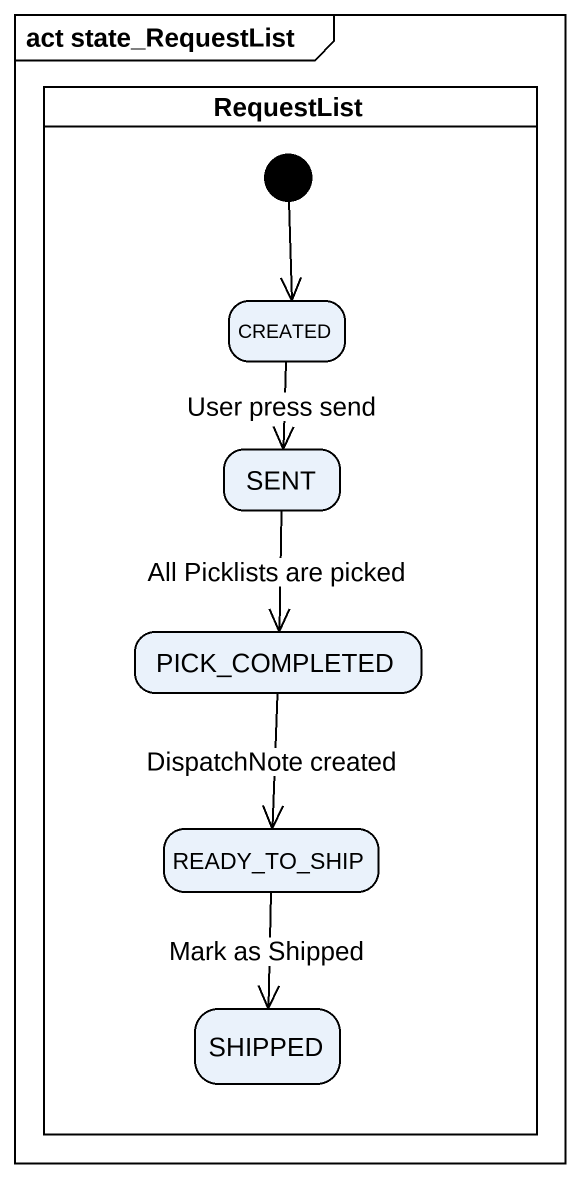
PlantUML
@startuml
mainframe act state_RequestList
hide empty description
state RequestList <<partition>> {
  state CREATED
  state SENT
  state PICK_COMPLETED
  state READY_TO_SHIP
  state SHIPPED
  [*] --> CREATED
}
CREATED --> SENT : User press send
SENT --> PICK_COMPLETED : All Picklists are picked
PICK_COMPLETED --> READY_TO_SHIP : DispatchNote created
READY_TO_SHIP --> SHIPPED : Mark as Shipped
@enduml
